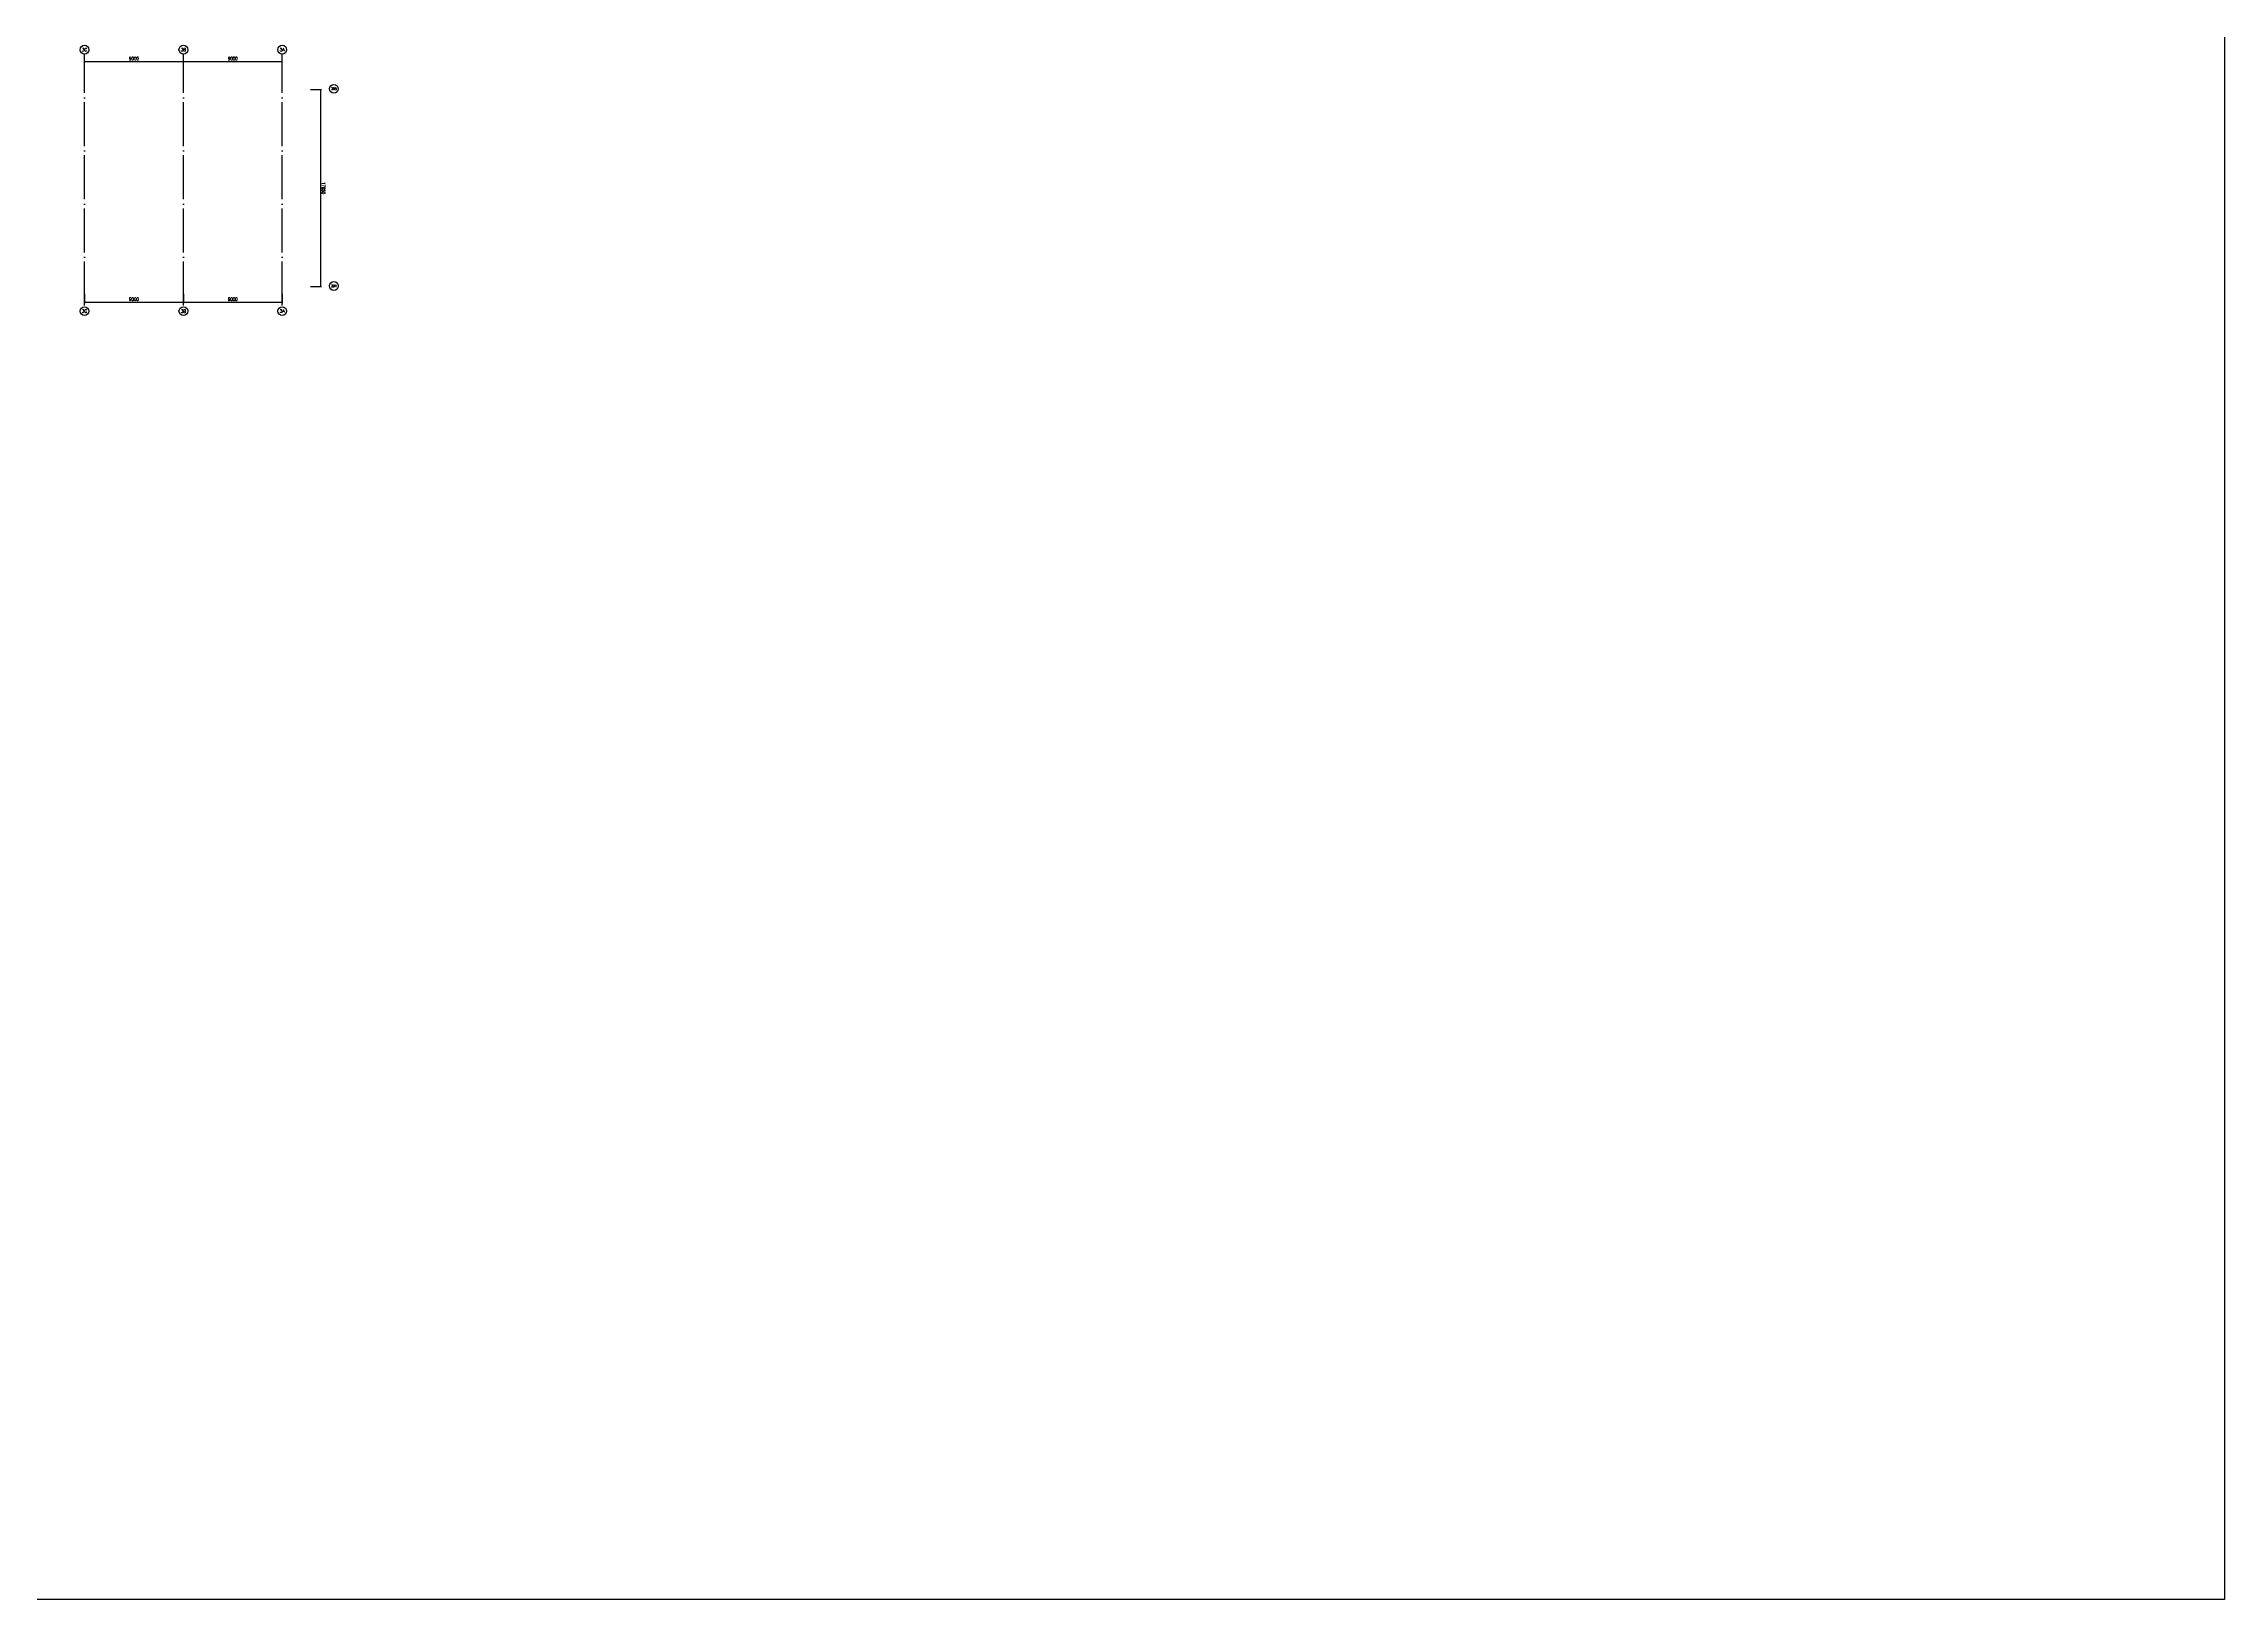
# Model space of a CAD drawing. Extents: x -474411 to 577939, y 0 to 1014176.
# Drawn here: x 379422 to 577939, y 463160 to 604798 of the extents above; entities that cross this region are included whole.
import ezdxf
from ezdxf.enums import TextEntityAlignment as Align

# ---------------------------------------------------------------- set-up
doc = ezdxf.new("R2010")
doc.units = 0
doc.header["$LTSCALE"] = 1000
doc.header["$MEASUREMENT"] = 0
doc.linetypes.add('DOTE', pattern=[2.42, 2, -0.2, 0.02, -0.2])
doc.layers.get('Defpoints').update_dxf_attribs({"color": 210})
for name, color, linetype in [('A-AXIS-D', 1, 'Continuous'), ('A-AXIS-DOTE', 14, 'DOTE'), ('A-云线（根据审图意见修改）', 4, 'Continuous'), ('PUB_TEXT', 7, 'Continuous')]:
    doc.layers.add(name, color=color, linetype=linetype)
doc.styles.add('_TCH_AXIS', font='COMPLEX', dxfattribs={"bigfont": 'GBCBIG'})
doc.styles.add('_TCH_DIM_T3', font='SIMPLEX', dxfattribs={"width": 0.705882, "bigfont": 'GBCBIG'})
doc.styles.add('A-DIM_T3', font='SIMPLEX', dxfattribs={"width": 0.705882, "bigfont": 'GBCBIG'})
doc.dimstyles.new('_TCH_ARCH&&100', dxfattribs={"dimtxt": 297.5, "dimasz": 100, "dimexe": 100, "dimexo": 100, "dimgap": 126.25, "dimtad": 1, "dimdec": 0, "dimzin": 0, "dimdsep": 46, "dimtxsty": '_TCH_DIM_T3', "dimblk": 'ARCHTICK', "dimcen": 0.09, "dimclrt": 7, "dimazin": 2, "dimtfac": 1, "dimtdec": 0, "dimtix": 1, "dimtmove": 2, "dimatfit": 3, "dimfxl": 0, "dimtolj": 1, "dimtzin": 0, "dimarcsym": 0})
doc.dimstyles.new('A-DIM&&100', dxfattribs={"dimtxt": 297.5, "dimasz": 100, "dimexe": 100, "dimexo": 100, "dimgap": 126.25, "dimtad": 1, "dimdec": 0, "dimzin": 0, "dimdsep": 46, "dimtxsty": 'A-DIM_T3', "dimblk": 'ARCHTICK', "dimcen": 0.09, "dimclrt": 7, "dimazin": 2, "dimtfac": 1, "dimtdec": 0, "dimtix": 1, "dimtmove": 2, "dimatfit": 3, "dimfxl": 0, "dimtolj": 1, "dimtzin": 0, "dimarcsym": 0})

# ---------------------------------------------------------------- blocks, each defined once
blk = doc.blocks.new('_ArchTick')
at = {"color": 0, "linetype": 'ByBlock', "const_width": 0.4}
blk.add_lwpolyline([(-0.5, -0.5), (0.5, 0.5)], dxfattribs=at)
blk = doc.blocks.new('*D873')
at = {"layer": 'A-AXIS-D', "color": 0, "lineweight": -2}
for p, q in [((383146, 582020), (383146, 581162)), ((392146, 582020), (392146, 581162)), ((383146, 581262), (392146, 581262))]:
    blk.add_line(p, q, dxfattribs=at)
at = {"layer": 'Defpoints', "color": 0}
for p in [(383146, 582120), (392146, 582120), (392146, 581262)]:
    blk.add_point(p, dxfattribs=at)
at = {"layer": 'A-AXIS-D', "color": 0, "lineweight": -2, "xscale": 100, "yscale": 100, "zscale": 100, "rotation": 180}
blk.add_blockref('_ArchTick', (383146, 581262), dxfattribs=at)
at = {"layer": 'A-AXIS-D', "color": 0, "lineweight": -2, "xscale": 100, "yscale": 100, "zscale": 100}
blk.add_blockref('_ArchTick', (392146, 581262), dxfattribs=at)
at = {"layer": 'A-AXIS-D', "color": 7, "insert": (387646, 581537), "char_height": 297.5, "attachment_point": 5, "style": '_TCH_DIM_T3'}
blk.add_mtext('\\A1;9000', dxfattribs=at)
blk = doc.blocks.new('*D874')
at = {"layer": 'A-AXIS-D', "color": 0, "lineweight": -2}
for p, q in [((392146, 582020), (392146, 581162)), ((401146, 582020), (401146, 581162)), ((392146, 581262), (401146, 581262))]:
    blk.add_line(p, q, dxfattribs=at)
at = {"layer": 'Defpoints', "color": 0}
for p in [(392146, 582120), (401146, 582120), (401146, 581262)]:
    blk.add_point(p, dxfattribs=at)
at = {"layer": 'A-AXIS-D', "color": 0, "lineweight": -2, "xscale": 100, "yscale": 100, "zscale": 100, "rotation": 180}
blk.add_blockref('_ArchTick', (392146, 581262), dxfattribs=at)
at = {"layer": 'A-AXIS-D', "color": 0, "lineweight": -2, "xscale": 100, "yscale": 100, "zscale": 100}
blk.add_blockref('_ArchTick', (401146, 581262), dxfattribs=at)
at = {"layer": 'A-AXIS-D', "color": 7, "insert": (396646, 581537), "char_height": 297.5, "attachment_point": 5, "style": '_TCH_DIM_T3'}
blk.add_mtext('\\A1;9000', dxfattribs=at)
blk = doc.blocks.new('*D939')
at = {"layer": 'A-AXIS-D', "color": 0, "lineweight": -2}
for p, q in [((403710, 600620), (404726, 600620)), ((404626, 600620), (404626, 582670)), ((403710, 582670), (404726, 582670))]:
    blk.add_line(p, q, dxfattribs=at)
at = {"layer": 'Defpoints', "color": 0}
for p in [(403610, 600620), (403610, 582670), (404626, 582670)]:
    blk.add_point(p, dxfattribs=at)
at = {"layer": 'A-AXIS-D', "color": 0, "lineweight": -2, "xscale": 100, "yscale": 100, "zscale": 100}
for p, rotation in [((404626, 600620), 90), ((404626, 582670), 270)]:
    blk.add_blockref('_ArchTick', p, dxfattribs=dict(at, rotation=rotation))
at = {"layer": 'A-AXIS-D', "color": 7, "insert": (404901, 591645), "char_height": 297.5, "attachment_point": 5, "rotation": 270, "style": 'A-DIM_T3'}
blk.add_mtext('\\A1;17950', dxfattribs=at)
blk = doc.blocks.new('*D891')
at = {"layer": 'A-AXIS-D', "color": 0, "lineweight": -2}
for p, q in [((383146, 602400), (383146, 603258)), ((383146, 603158), (392146, 603158)), ((392146, 602400), (392146, 603258))]:
    blk.add_line(p, q, dxfattribs=at)
at = {"layer": 'Defpoints', "color": 0}
for p in [(383146, 602300), (392146, 603158), (392146, 602300)]:
    blk.add_point(p, dxfattribs=at)
at = {"layer": 'A-AXIS-D', "color": 0, "lineweight": -2, "xscale": 100, "yscale": 100, "zscale": 100, "rotation": 180}
blk.add_blockref('_ArchTick', (383146, 603158), dxfattribs=at)
at = {"layer": 'A-AXIS-D', "color": 0, "lineweight": -2, "xscale": 100, "yscale": 100, "zscale": 100}
blk.add_blockref('_ArchTick', (392146, 603158), dxfattribs=at)
at = {"layer": 'A-AXIS-D', "color": 7, "insert": (387646, 603433), "char_height": 297.5, "attachment_point": 5, "style": '_TCH_DIM_T3'}
blk.add_mtext('\\A1;9000', dxfattribs=at)
blk = doc.blocks.new('*D892')
at = {"layer": 'A-AXIS-D', "color": 0, "lineweight": -2}
for p, q in [((392146, 602400), (392146, 603258)), ((392146, 603158), (401146, 603158)), ((401146, 602400), (401146, 603258))]:
    blk.add_line(p, q, dxfattribs=at)
at = {"layer": 'Defpoints', "color": 0}
for p in [(392146, 602300), (401146, 603158), (401146, 602300)]:
    blk.add_point(p, dxfattribs=at)
at = {"layer": 'A-AXIS-D', "color": 0, "lineweight": -2, "xscale": 100, "yscale": 100, "zscale": 100, "rotation": 180}
blk.add_blockref('_ArchTick', (392146, 603158), dxfattribs=at)
at = {"layer": 'A-AXIS-D', "color": 0, "lineweight": -2, "xscale": 100, "yscale": 100, "zscale": 100}
blk.add_blockref('_ArchTick', (401146, 603158), dxfattribs=at)
at = {"layer": 'A-AXIS-D', "color": 7, "insert": (396646, 603433), "char_height": 297.5, "attachment_point": 5, "style": '_TCH_DIM_T3'}
blk.add_mtext('\\A1;9000', dxfattribs=at)

msp = doc.modelspace()

# ---------------------------------------------------------------- linework, layer by layer
at = {"layer": 'A-AXIS-D', "color": 8}
for centre in [(383145.8, 604244), (392145.8, 604244), (401145.8, 604244), (405849.6, 600684.3), (405849.6, 582734.3), (383145.8, 580443.7), (392145.8, 580443.7), (401145.8, 580443.7)]:
    msp.add_circle(centre, 400, dxfattribs=at)
at = {"layer": 'A-AXIS-DOTE', "color": 8, "ltscale": 2}
for points in [[(383145.8, 580950), (383145.8, 603910)], [(392145.8, 580950), (392145.8, 603910)], [(401145.8, 580950), (401145.8, 603910)]]:
    msp.add_lwpolyline(points, dxfattribs=at)
at = {"layer": 'A-云线（根据审图意见修改）', "ltscale": 500}
msp.add_lwpolyline([(-370982.3, 1014176.4), (577938.6, 1014176.4), (577938.6, 463160), (-370982.3, 463160)], close=True, dxfattribs=at)

# ---------------------------------------------------------------- texts
at = {"layer": 'PUB_TEXT', "color": 8, "style": '_TCH_AXIS'}
for s, height, p, p2 in [('3C', 294.28, (382907.6, 604096.8), (383384, 604096.8)), ('3B', 282.17, (391904, 604102.9), (392387.7, 604102.9)), ('3A', 276.42, (400902.3, 604105.8), (401389.3, 604105.8)), ('305', 206.28, (405589.3, 600581.1), (406109.9, 600581.1)), ('304', 199.75, (405588, 582634.4), (406111.1, 582634.4)), ('3C', 294.28, (382907.6, 580296.6), (383384, 580296.6)), ('3B', 282.17, (391904, 580302.7), (392387.7, 580302.7)), ('3A', 276.42, (400902.3, 580305.5), (401389.3, 580305.5))]:
    msp.add_text(s, height=height, dxfattribs=at).set_placement(p, p2, align=Align.FIT)

# ---------------------------------------------------------------- dimensions: what is measured, and where the dimension line sits
at = {"layer": 'A-AXIS-D', "color": 8}
for base, p1, p2, picture, middle in [((392145.8, 603157.8), (383145.8, 602299.8), (392145.8, 602299.8), '*D891', (387645.8, 603432.8)), ((401145.8, 603157.8), (392145.8, 602299.8), (401145.8, 602299.8), '*D892', (396645.8, 603432.8)), ((392145.8, 581262), (383145.8, 582120), (392145.8, 582120), '*D873', (387645.8, 581537)), ((401145.8, 581262), (392145.8, 582120), (401145.8, 582120), '*D874', (396645.8, 581537))]:
    dim = msp.add_linear_dim(base=base, p1=p1, p2=p2, angle=0, dimstyle='_TCH_ARCH&&100', override={"dimgap": 0}, dxfattribs=at)
    dim.commit()
    dim.dimension.update_dxf_attribs({"geometry": picture, "text_midpoint": middle, "dimtype": 161})
dim = msp.add_linear_dim(base=(404625.8, 582670), p1=(403610, 600620), p2=(403610, 582670), angle=270, dimstyle='A-DIM&&100', override={"dimgap": 0}, dxfattribs=at)
dim.commit()
dim.dimension.update_dxf_attribs({"geometry": '*D939', "text_midpoint": (404900.8, 591645), "dimtype": 161, "text_rotation": 270})

doc.saveas('drawing.dxf')
